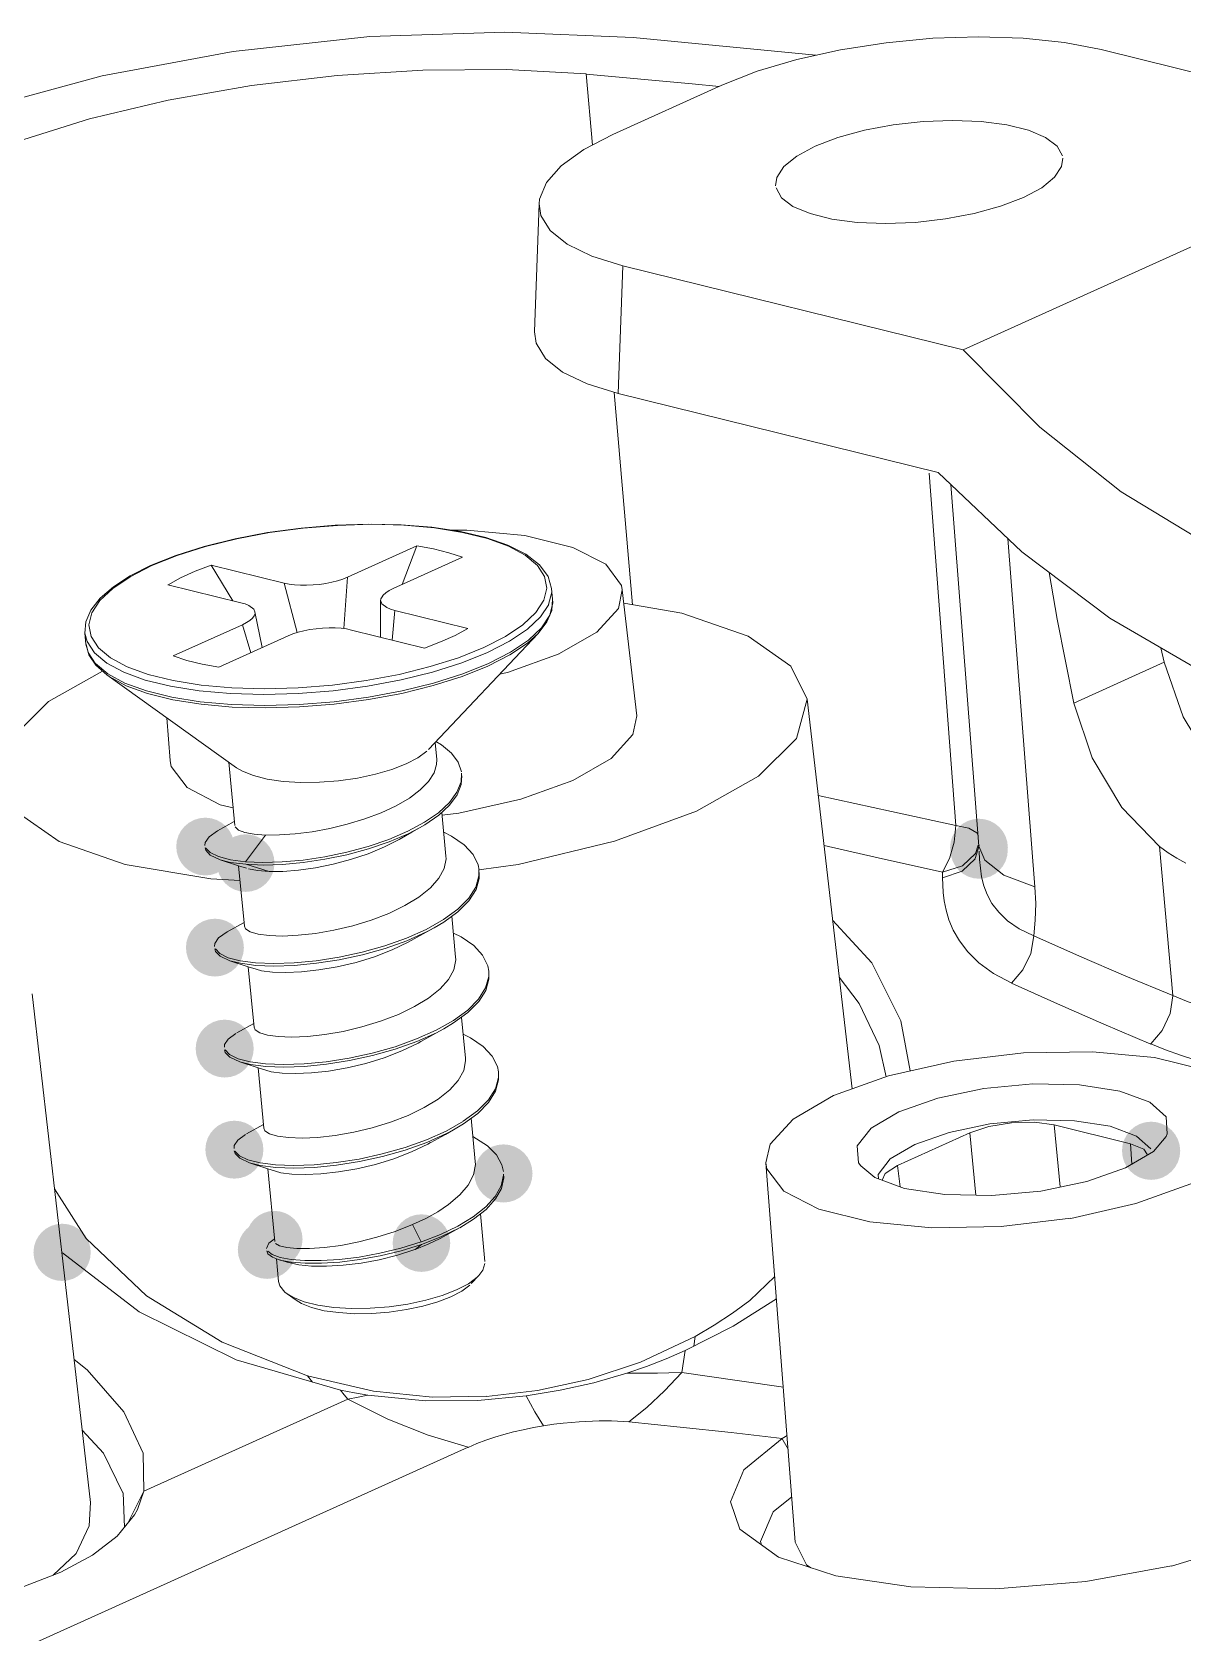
# Model space of a CAD drawing. Header units: millimetres. Extents: x 0 to 260, y 22 to 203.
# Drawn here: x 117.9 to 123.02, y 59.22 to 66.34 of the extents above; entities that cross this region are included whole.
import ezdxf

# ---------------------------------------------------------------- set-up
doc = ezdxf.new("R2010")
doc.units = ezdxf.units.MM

msp = doc.modelspace()

# ---------------------------------------------------------------- hatches: boundary and pattern name
h = msp.add_hatch(color=7)
edge = h.paths.add_edge_path()
edge.add_arc((118.669611, 62.721278), 0.128148, 0, 360)
h = msp.add_hatch(color=7)
edge = h.paths.add_edge_path()
edge.add_arc((118.670599, 62.721525), 0.128399, 0, 360)
h = msp.add_hatch(color=7)
edge = h.paths.add_edge_path()
edge.add_arc((122.109865, 62.716798), 0.128412, 0, 360)
h = msp.add_hatch(color=7)
edge = h.paths.add_edge_path()
edge.add_arc((122.110535, 62.705791), 0.127442, 0, 360)
h = msp.add_hatch(color=7)
edge = h.paths.add_edge_path()
edge.add_arc((118.850269, 62.647971), 0.12806, 0, 360)
h = msp.add_hatch(color=7)
edge = h.paths.add_edge_path()
edge.add_arc((118.71265, 62.272227), 0.12806, 0, 360)
h = msp.add_hatch(color=7)
edge = h.paths.add_edge_path()
edge.add_arc((118.713638, 62.272122), 0.128571, 0, 360)
h = msp.add_hatch(color=7)
edge = h.paths.add_edge_path()
edge.add_arc((118.755901, 61.823141), 0.128148, 0, 360)
h = msp.add_hatch(color=7)
edge = h.paths.add_edge_path()
edge.add_arc((118.757065, 61.823071), 0.128661, 0, 360)
h = msp.add_hatch(color=7)
edge = h.paths.add_edge_path()
edge.add_arc((118.798975, 61.374091), 0.12806, 0, 360)
h = msp.add_hatch(color=7)
edge = h.paths.add_edge_path()
edge.add_arc((118.800104, 61.373667), 0.128833, 0, 360)
h = msp.add_hatch(color=7)
edge = h.paths.add_edge_path()
edge.add_arc((122.875005, 61.368693), 0.129382, 0, 360)
h = msp.add_hatch(color=7)
edge = h.paths.add_edge_path()
edge.add_arc((119.99595, 61.267904), 0.129293, 0, 360)
h = msp.add_hatch(color=7)
edge = h.paths.add_edge_path()
edge.add_arc((118.977375, 60.975946), 0.125543, 0, 360)
h = msp.add_hatch(color=7)
edge = h.paths.add_edge_path()
edge.add_arc((119.63146, 60.958166), 0.12806, 0, 360)
h = msp.add_hatch(color=7)
edge = h.paths.add_edge_path()
edge.add_arc((118.034082, 60.917102), 0.127301, 0, 360)
h = msp.add_hatch(color=7)
edge = h.paths.add_edge_path()
edge.add_arc((118.943155, 60.928956), 0.12806, 0, 360)
h = msp.add_hatch(color=7)
edge = h.paths.add_edge_path()
edge.add_arc((118.945131, 60.928391), 0.129324, 0, 360)

# ---------------------------------------------------------------- linework, layer by layer
at = {"color": 7, "lineweight": 0}
for points in [[(120.572495, 66.318447), (120.002759, 66.343495), (119.401272, 66.323034), (118.7952, 66.256711), (118.211706, 66.148761), (117.676895, 66.002711), (117.21405, 65.826323)], [(121.384483, 66.240237), (120.572389, 66.318553)], [(122.65279, 66.265037), (122.489454, 66.296434), (122.306715, 66.315837), (122.109512, 66.322187), (121.904196, 66.315837), (121.697115, 66.296081), (121.493915, 66.264684), (121.300593, 66.221645), (121.123146, 66.168729), (120.966512, 66.107345)], [(122.65279, 66.265037), (124.166207, 65.891092)], [(120.363897, 66.15684), (120.010061, 66.176243), (119.637175, 66.174126), (119.256175, 66.149784), (118.875881, 66.105334), (118.506169, 66.040071), (118.156567, 65.957168), (117.835539, 65.857332), (117.552258, 65.744796)], [(120.363897, 66.15684), (120.391414, 65.840751)], [(120.9542, 66.101736), (120.834609, 66.113378), (120.364003, 66.156769)], [(120.482748, 65.888482), (120.966759, 66.107204)], [(121.381238, 65.835777), (121.482838, 65.874583), (121.600313, 65.906685), (121.728018, 65.931027), (121.861368, 65.945844), (121.99366, 65.950783), (122.119602, 65.945844), (122.233196, 65.93138), (122.329857, 65.907038), (122.405704, 65.874935), (122.456857, 65.836483), (122.481199, 65.792738)], [(120.482748, 65.888482), (120.352573, 65.820749), (120.25309, 65.748429), (120.18712, 65.674346), (120.156429, 65.59991), (120.154312, 65.579449)], [(122.039768, 64.930055), (124.166313, 65.891375)], [(121.206048, 65.660058), (121.21134, 65.6971), (121.242384, 65.745078), (121.299887, 65.791997), (121.381379, 65.835742)], [(122.48261, 65.782719), (122.477318, 65.74603), (122.446274, 65.698053), (122.388771, 65.65078), (122.307279, 65.607036)], [(122.307421, 65.607036), (122.205821, 65.568583), (122.088346, 65.536127), (121.96064, 65.512139), (121.82729, 65.496969), (121.694998, 65.492383), (121.569057, 65.496969), (121.455462, 65.511786), (121.358801, 65.535775), (121.282954, 65.567878), (121.232154, 65.606683), (121.207812, 65.650427)], [(120.154241, 65.579801), (120.134133, 65.011476)], [(120.154241, 65.579449), (120.16165, 65.527943), (120.202925, 65.460562), (120.279125, 65.399532), (120.388133, 65.346615), (120.526422, 65.303929)], [(120.526316, 65.303859), (120.506208, 64.735534)], [(120.526316, 65.303859), (122.039733, 64.929914)], [(120.506173, 64.735428), (120.367884, 64.778467), (120.258875, 64.831031), (120.182675, 64.892061), (120.1414, 64.959794), (120.133992, 65.010947)], [(122.039768, 64.930055), (122.380199, 64.58645), (122.742149, 64.298583), (123.118563, 64.071041), (123.50309, 63.908411), (123.889029, 63.813161), (124.269324, 63.787408), (124.637271, 63.8308), (125.014037, 63.954977)], [(120.487405, 64.741284), (120.569602, 63.796545)], [(120.506173, 64.735428), (121.92822, 64.384414)], [(121.888179, 64.381239), (122.007418, 62.815258)], [(125.229232, 63.392861), (125.102938, 63.34065), (124.723701, 63.235522), (124.328238, 63.199186), (123.920074, 63.232347), (123.507676, 63.3343), (123.095279, 63.503281), (122.690996, 63.737525), (122.299765, 64.032447), (121.92829, 64.38452)], [(121.984805, 64.330968), (122.109689, 62.723007)], [(118.426371, 63.970606), (118.539613, 64.015761), (118.665907, 64.055978), (118.802785, 64.090197), (118.947424, 64.117714), (119.096649, 64.137822), (119.247285, 64.150522), (119.39651, 64.155108), (119.541149, 64.152286), (119.678027, 64.140997), (119.804321, 64.1223), (119.917916, 64.095489), (120.015635, 64.061975), (120.095716, 64.021406), (120.156041, 63.974486), (120.194141, 63.922981), (120.210016, 63.869711)], [(119.908955, 63.606468), (120.004911, 63.655857), (120.082522, 63.707716), (120.140024, 63.761691), (120.175302, 63.816724), (120.188355, 63.870346), (120.179183, 63.922557), (120.146727, 63.971946), (120.092752, 64.016749), (120.018316, 64.056613), (119.92483, 64.090832), (119.814411, 64.117996), (119.68988, 64.138104), (119.553708, 64.150099), (119.408716, 64.154332), (119.258433, 64.149746), (119.106386, 64.137752), (118.955749, 64.117643), (118.810052, 64.090127), (118.672116, 64.055907), (118.545469, 64.016043), (118.432933, 63.970888)], [(120.524411, 63.863114), (120.520531, 63.88287), (120.450681, 63.976709), (120.304631, 64.05185), (120.0912, 64.104767), (119.832967, 64.129109), (119.765939, 64.12805)], [(122.238347, 64.090832), (122.358291, 62.542843)], [(119.610787, 64.058094), (119.303165, 63.9191)], [(119.813352, 64.008141), (119.50573, 63.869147)], [(119.610787, 64.058094), (119.545876, 63.88735)], [(119.813352, 64.008141), (119.753733, 64.028249), (119.685647, 64.04483), (119.610858, 64.058236)], [(118.135612, 63.67018), (118.139492, 63.72098), (118.161717, 63.773191), (118.202992, 63.825755), (118.261906, 63.876908), (118.337048, 63.925238), (118.426301, 63.970747)], [(118.432898, 63.970958), (118.336942, 63.921569), (118.259331, 63.869711), (118.201828, 63.815736), (118.16655, 63.760703), (118.153145, 63.706728), (118.16267, 63.654869), (118.195125, 63.605481), (118.2491, 63.560325), (118.323184, 63.520461), (118.417023, 63.486594), (118.527089, 63.459431), (118.651973, 63.439322), (118.788145, 63.427328), (118.933136, 63.423094), (119.083067, 63.427328), (119.235467, 63.439675), (119.386103, 63.459783), (119.5318, 63.4873), (119.669736, 63.521519), (119.796384, 63.561383), (119.90892, 63.606539)], [(118.697163, 63.973004), (118.625197, 63.945841), (118.560991, 63.916913), (118.504899, 63.885868)], [(118.697163, 63.973004), (119.021013, 63.892571)], [(118.697163, 63.973004), (118.793472, 63.814607)], [(122.531717, 63.359771), (122.456928, 63.733362), (122.421297, 63.940796)], [(118.504723, 63.885833), (118.828573, 63.805752)], [(119.021154, 63.892747), (119.043027, 63.888161), (119.067368, 63.885339), (119.093474, 63.883575), (119.120991, 63.883222), (119.149566, 63.884634), (119.177788, 63.88675), (119.20601, 63.890984), (119.233174, 63.896628), (119.258574, 63.902978), (119.28221, 63.910739), (119.303377, 63.919206)], [(119.021154, 63.892747), (119.079716, 63.672967)], [(119.303306, 63.919276), (119.287078, 63.690676)], [(119.505871, 63.869323), (119.487527, 63.860151), (119.47271, 63.850273), (119.461421, 63.840042), (119.450132, 63.819581)], [(120.196963, 63.798344), (120.210368, 63.853378), (120.210016, 63.869605)], [(120.209874, 63.869676), (120.214461, 63.820992)], [(120.242789, 63.578211), (120.411769, 63.675225), (120.507372, 63.780352), (120.524305, 63.863255)], [(120.588864, 63.302586), (120.524305, 63.862797)], [(118.891262, 63.765289), (118.88597, 63.776931), (118.864098, 63.793511), (118.84787, 63.800214), (118.82882, 63.805858)], [(119.449039, 63.652612), (119.450097, 63.817006)], [(119.450062, 63.816618), (119.456059, 63.80039), (119.477578, 63.78381), (119.493806, 63.777107), (119.513209, 63.771463)], [(119.925147, 63.584067), (120.02322, 63.634514), (120.102242, 63.687784), (120.160803, 63.742464), (120.197139, 63.798203)], [(120.10704, 63.639171), (120.165601, 63.694204), (120.201584, 63.749943), (120.21499, 63.804976), (120.214637, 63.821204)], [(120.214531, 63.821098), (120.210651, 63.771709), (120.189484, 63.720557), (120.14962, 63.668698)], [(121.346595, 63.377022), (121.273923, 63.523777), (121.083423, 63.657127), (120.788501, 63.759433), (120.531326, 63.803177)], [(118.835981, 63.708068), (118.854326, 63.717241), (118.869142, 63.727118), (118.880431, 63.736996), (118.888192, 63.747227), (118.89172, 63.75781)], [(118.923329, 63.606116), (118.891226, 63.765571)], [(119.513103, 63.771462), (119.501109, 63.639876)], [(119.513103, 63.771462), (119.836953, 63.691382)], [(118.135612, 63.67018), (118.140198, 63.621849)], [(118.135612, 63.67018), (118.144784, 63.633491)], [(118.835981, 63.708068), (118.528359, 63.569074)], [(119.038546, 63.658115), (118.730924, 63.518768)], [(118.835981, 63.708068), (118.87267, 63.583185)], [(119.320698, 63.684326), (119.298826, 63.688913), (119.274484, 63.692088), (119.248379, 63.693851), (119.220862, 63.694204), (119.192287, 63.692793), (119.164065, 63.690324), (119.135843, 63.686443), (119.108679, 63.680799), (119.082926, 63.674449), (119.059643, 63.666687), (119.038476, 63.658221)], [(119.320698, 63.684326), (119.644548, 63.604246)], [(119.644724, 63.604387), (119.716691, 63.631198), (119.780897, 63.660479), (119.836988, 63.691523)], [(120.149761, 63.668804), (119.662222, 63.153396)], [(119.926876, 63.523424), (120.024243, 63.573519), (120.103265, 63.626436), (120.149832, 63.668769)], [(118.140233, 63.621955), (118.149405, 63.585266)], [(118.232731, 63.484513), (118.184048, 63.527905), (118.153356, 63.574119), (118.140304, 63.622096)], [(118.14489, 63.633315), (118.177698, 63.582867), (118.232731, 63.537359), (118.308579, 63.496437), (118.403829, 63.461865), (118.516365, 63.434348), (118.643718, 63.413887), (118.782359, 63.40154), (118.930173, 63.397306), (119.083279, 63.40154), (119.238501, 63.41424), (119.391959, 63.434701), (119.540831, 63.46257), (119.681237, 63.497143), (119.810354, 63.538065), (119.925006, 63.583926)], [(118.149546, 63.58509), (118.182355, 63.534643)], [(119.929804, 63.535842), (120.027876, 63.586289), (120.106899, 63.639206)], [(119.978382, 63.487582), (120.013659, 63.495343), (120.242965, 63.578246)], [(122.932543, 63.540993), (122.918784, 63.605551)], [(118.213293, 63.501729), (117.973757, 63.366615), (117.805482, 63.199751)], [(118.182284, 63.534784), (118.237317, 63.488923)], [(118.232731, 63.484513), (118.243667, 63.477105), (118.319515, 63.436182), (118.414059, 63.401963), (118.52589, 63.374446), (118.652184, 63.354338), (118.790473, 63.341991), (118.937581, 63.337757), (119.089629, 63.342344), (119.243792, 63.354691), (119.396545, 63.374799), (119.544359, 63.402669), (119.684059, 63.437241), (119.812823, 63.47781), (119.92677, 63.523319)], [(118.237212, 63.488958), (118.313059, 63.448036), (118.408662, 63.413464), (118.521198, 63.385594), (118.648198, 63.365133), (118.787192, 63.353139), (118.935006, 63.349258), (119.087759, 63.353139), (119.242981, 63.365486), (119.396439, 63.385947), (119.545312, 63.414169), (119.685717, 63.448741), (119.814834, 63.489664), (119.929839, 63.535877)], [(118.5285, 63.56925), (118.58812, 63.548789), (118.656206, 63.532561), (118.730995, 63.518803)], [(122.932543, 63.540993), (122.531787, 63.359665)], [(122.932543, 63.540993), (123.017209, 63.297929), (123.151265, 63.078148), (123.320951, 62.90564)], [(118.232731, 63.484513), (118.809523, 63.071763)], [(120.854294, 62.879182), (121.130166, 63.034404), (121.298088, 63.201621), (121.346771, 63.376951)], [(121.545738, 61.643436), (121.346771, 63.376986)], [(122.531717, 63.359771), (122.613208, 63.115296), (122.744794, 62.89481), (122.912717, 62.721243)], [(118.514566, 63.103478), (118.499749, 63.293272)], [(120.588864, 63.302586), (120.571578, 63.21933), (120.475269, 63.113144), (120.304525, 63.015072)], [(119.563056, 63.089014), (119.615268, 63.116531), (119.654779, 63.146164)], [(119.691926, 63.184758), (119.699334, 63.108558)], [(119.695207, 63.188215), (119.721312, 63.173398), (119.765057, 63.136709), (119.79469, 63.096846), (119.809154, 63.053807)], [(118.793966, 62.893646), (118.736816, 62.907757), (118.589707, 62.983604), (118.519152, 63.078148), (118.514566, 63.103196)], [(118.774492, 63.096563), (118.801303, 62.815752)], [(119.563056, 63.089014), (119.499204, 63.064319), (119.426531, 63.0428), (119.346804, 63.025867), (119.263195, 63.014225), (119.178529, 63.007875), (119.095626, 63.006817), (119.017309, 63.01105), (118.946048, 63.021633), (118.884665, 63.036803), (118.835276, 63.056206), (118.809523, 63.071728)], [(119.699158, 63.108628), (119.698805, 63.086756), (119.687516, 63.048656), (119.663175, 63.010909), (119.62578, 62.973162), (119.577803, 62.937178)], [(117.756481, 63.032146), (117.829859, 62.877629), (118.020359, 62.743927), (118.314929, 62.641974), (118.694518, 62.577416), (118.825045, 62.571066)], [(119.810777, 63.036626), (119.808308, 62.997821), (119.790316, 62.951607), (119.756802, 62.905746), (119.708119, 62.860943), (119.64603, 62.818257), (119.623452, 62.805204)], [(119.809754, 63.047986), (119.807284, 63.008827), (119.789293, 62.962966), (119.755779, 62.917105), (119.707096, 62.87195), (119.644654, 62.829264)], [(120.304454, 63.014931), (120.072679, 62.931675), (119.797865, 62.869586), (119.723076, 62.860767)], [(119.577697, 62.937072), (119.519136, 62.903206), (119.452813, 62.872161), (119.379436, 62.844292), (119.301824, 62.821009), (119.223508, 62.801959), (119.145897, 62.787495), (119.070402, 62.77797), (119.000199, 62.773031), (118.938463, 62.772678)], [(121.395702, 62.949138), (121.721668, 62.877876), (122.007418, 62.815082)], [(119.721736, 62.873326), (119.740433, 62.679298)], [(119.88673, 62.618408), (120.061355, 62.642397), (120.489627, 62.745056), (120.854399, 62.879111)], [(118.669082, 62.726923), (118.670493, 62.739976), (118.687074, 62.76467), (118.724821, 62.791481)], [(118.799645, 62.833038), (118.724856, 62.791411)], [(118.93864, 62.772749), (118.887134, 62.776629), (118.846918, 62.78439), (118.818695, 62.794974), (118.803879, 62.808732)], [(119.644724, 62.829228), (119.570641, 62.789717), (119.48668, 62.753381), (119.395311, 62.722337), (119.299355, 62.696231), (119.201636, 62.67577), (119.104974, 62.661306), (119.012194, 62.652839), (118.926469, 62.65037), (118.849916, 62.653545)], [(119.623346, 62.805134), (119.571841, 62.778322), (119.487527, 62.742339), (119.396157, 62.710942), (119.300202, 62.684836), (119.202482, 62.664728), (119.105821, 62.650264), (119.013393, 62.641797), (118.927316, 62.638975), (118.850763, 62.642503)], [(119.5324, 62.753452), (119.588492, 62.785554), (119.623417, 62.804957)], [(122.007383, 62.815117), (121.999622, 62.741034), (121.978808, 62.668362), (121.948116, 62.607331)], [(122.007383, 62.815117), (122.06418, 62.80277)], [(122.064216, 62.802699), (122.099846, 62.782944), (122.105843, 62.772008)], [(118.849775, 62.653545), (118.938675, 62.772784)], [(118.954338, 62.610118), (119.015722, 62.610824), (119.085572, 62.616468), (119.161066, 62.627051), (119.238677, 62.642926), (119.316288, 62.663387), (119.393899, 62.689493), (119.467277, 62.720185), (119.532541, 62.753346)], [(119.730344, 62.785131), (119.765621, 62.767845), (119.82136, 62.729392), (119.861224, 62.686353), (119.883096, 62.639787), (119.88733, 62.617209)], [(121.421349, 62.7259), (121.648538, 62.674747), (121.948046, 62.607366)], [(122.093496, 62.667656), (122.110077, 62.726923)], [(122.094343, 62.69041), (122.105984, 62.728157)], [(122.135512, 62.660777), (122.109406, 62.723219)], [(123.029027, 62.648042), (122.989164, 62.669208), (122.950358, 62.69355), (122.912611, 62.721419)], [(122.912752, 62.721419), (122.972019, 62.05855)], [(118.737098, 62.662858), (118.692648, 62.683672), (118.672892, 62.704839), (118.67007, 62.715422)], [(118.781901, 62.662506), (118.728631, 62.676617), (118.691589, 62.694961), (118.671834, 62.716128)], [(118.737098, 62.662858), (118.818589, 62.6364)], [(118.850798, 62.642503), (118.783065, 62.651322), (118.737204, 62.662964)], [(118.849775, 62.653545), (118.782042, 62.662364)], [(119.740504, 62.679368), (119.740856, 62.666668), (119.732743, 62.623629), (119.709106, 62.580238), (119.671006, 62.537552), (119.619854, 62.496277)], [(121.94794, 62.582213), (122.035076, 62.611847), (122.093637, 62.667586)], [(121.948116, 62.607366), (122.035958, 62.635589), (122.094519, 62.690269)], [(122.110712, 62.701099), (122.112476, 62.664058)], [(122.112617, 62.663881), (122.116144, 62.625781), (122.121789, 62.586623), (122.131667, 62.547465), (122.146483, 62.507954), (122.16765, 62.468442), (122.197636, 62.429637), (122.237147, 62.39189), (122.288653, 62.356259), (122.353917, 62.323804)], [(122.358432, 62.542949), (122.220496, 62.594455), (122.135477, 62.660777)], [(118.818589, 62.636329), (118.844695, 62.366807)], [(118.818589, 62.636329), (118.853162, 62.624688)], [(118.954338, 62.610118), (118.850974, 62.642574)], [(118.954338, 62.610118), (118.90248, 62.614351), (118.861911, 62.622112)], [(119.888459, 62.605991), (119.888459, 62.579885), (119.873995, 62.530143), (119.842597, 62.480402), (119.793914, 62.431718), (119.730414, 62.385152), (119.687728, 62.360104)], [(119.887259, 62.61735), (119.887259, 62.591244), (119.873148, 62.54115), (119.841398, 62.491761), (119.792715, 62.443078), (119.729215, 62.396511)], [(121.94794, 62.582213), (121.948646, 62.551169), (121.951115, 62.516949), (121.955701, 62.479555), (121.963815, 62.439338), (121.976515, 62.395947), (121.995565, 62.350086), (122.022729, 62.302108), (122.060123, 62.253424), (122.109512, 62.204741), (122.173718, 62.157469), (122.255209, 62.113372)], [(121.948116, 62.607366), (121.948116, 62.595019), (121.948116, 62.582319)], [(122.358432, 62.542949), (122.36196, 62.467807), (122.360196, 62.394782), (122.353846, 62.323874)], [(119.619924, 62.496453), (119.557483, 62.458706), (119.486221, 62.424134), (119.407905, 62.394148), (119.325708, 62.3691), (119.242452, 62.349345), (119.160608, 62.335234), (119.083702, 62.326767), (119.013852, 62.323239), (118.95388, 62.325356), (118.905196, 62.331706), (118.869919, 62.342289), (118.849458, 62.355695), (118.844519, 62.366984)], [(118.842861, 62.384129), (118.768072, 62.342501)], [(119.729285, 62.396546), (119.65238, 62.353155), (119.564891, 62.314349), (119.468935, 62.28013), (119.368041, 62.251907), (119.26503, 62.22933), (119.163077, 62.213455), (119.065358, 62.204282), (118.974694, 62.201107), (118.893908, 62.204282), (118.825821, 62.213102)], [(119.766151, 62.411363), (119.783437, 62.230388)], [(121.459413, 62.394465), (121.633333, 62.205023), (121.763155, 61.946437), (121.804077, 61.723482)], [(118.712121, 62.277696), (118.713532, 62.290396), (118.72976, 62.31509), (118.76786, 62.342607)], [(119.687799, 62.360034), (119.653579, 62.342042), (119.56609, 62.302884), (119.470135, 62.268664), (119.36924, 62.240442), (119.266229, 62.218217), (119.164276, 62.202342), (119.066204, 62.192817), (118.97554, 62.190348), (118.895107, 62.19317), (118.827021, 62.202342), (118.780101, 62.213631)], [(119.586163, 62.303166), (119.573111, 62.295758), (119.501497, 62.261538), (119.42318, 62.231552), (119.340983, 62.206505), (119.257374, 62.186749), (119.175883, 62.172638), (119.098624, 62.163819), (119.028774, 62.160997), (118.968802, 62.162761), (118.920472, 62.169111), (118.89613, 62.175813)], [(119.586163, 62.303166), (119.652133, 62.340208), (119.687763, 62.359963)], [(119.773383, 62.335904), (119.807955, 62.319676), (119.863694, 62.280871), (119.903558, 62.237832), (119.926135, 62.191618), (119.930369, 62.167982)], [(122.255068, 62.113336), (122.30481, 62.172603), (122.339735, 62.246686), (122.353846, 62.323945)], [(122.353776, 62.323839), (122.557328, 62.233881), (122.763351, 62.145333), (122.971842, 62.05855)], [(118.780172, 62.213596), (118.736075, 62.23441), (118.716319, 62.255576), (118.713144, 62.266512)], [(118.825998, 62.213243), (118.772376, 62.227354), (118.735334, 62.245346), (118.715226, 62.266512)], [(119.783543, 62.230494), (119.783895, 62.217088), (119.775781, 62.174049), (119.751793, 62.130658), (119.714045, 62.088324), (119.663245, 62.047402)], [(118.780172, 62.213596), (118.861664, 62.187137)], [(118.86184, 62.187067), (118.887593, 61.917545)], [(118.86184, 62.187067), (118.896059, 62.175778)], [(119.931533, 62.157116), (119.931533, 62.131716), (119.917774, 62.081622), (119.886377, 62.032233), (119.838047, 61.983549), (119.774547, 61.936983), (119.730802, 61.910877)], [(119.930474, 62.168123), (119.930474, 62.143076), (119.916363, 62.092981), (119.885319, 62.043239), (119.836988, 61.994556), (119.773488, 61.947989)], [(121.488376, 62.141241), (121.577629, 62.023413), (121.665824, 61.837147), (121.696868, 61.697799)], [(122.255068, 62.113336), (122.458974, 62.021967), (122.665349, 61.931656), (122.874193, 61.843461)], [(118.160059, 59.805147), (117.900415, 62.066452)], [(119.663139, 62.047543), (119.601051, 62.009796), (119.528731, 61.974871), (119.449003, 61.944532), (119.366101, 61.919485), (119.283903, 61.899729), (119.202059, 61.885618), (119.124448, 61.877152), (119.054245, 61.874329), (118.994978, 61.876446), (118.947353, 61.882796), (118.912428, 61.893379), (118.89232, 61.907138), (118.887734, 61.917721)], [(122.874158, 61.843603), (122.924605, 61.903222), (122.959178, 61.979422), (122.971878, 62.058444)], [(122.971983, 62.058585), (123.031956, 62.034596), (123.093692, 62.012019), (123.156839, 61.991557), (123.22175, 61.97286), (123.288425, 61.955574), (123.357217, 61.940052)], [(119.773559, 61.947989), (119.697006, 61.904951), (119.609517, 61.865792), (119.513914, 61.831573), (119.41302, 61.802998), (119.309656, 61.78042), (119.207703, 61.764545), (119.109984, 61.75502), (119.018967, 61.752198), (118.938181, 61.755373), (118.870095, 61.764192)], [(119.809401, 61.962101), (119.826687, 61.781126)], [(118.755372, 61.828786), (118.75643, 61.84078), (118.772658, 61.865475), (118.806524, 61.890875)], [(118.885935, 61.934901), (118.811146, 61.893274)], [(119.730837, 61.910771), (119.698029, 61.893485), (119.61054, 61.854327), (119.514937, 61.820108), (119.414043, 61.791885), (119.311032, 61.76966), (119.208726, 61.753432), (119.111007, 61.743908), (119.01999, 61.741085), (118.939204, 61.743908), (118.871118, 61.75308), (118.823493, 61.764721)], [(119.629202, 61.854292), (119.695172, 61.890981), (119.730802, 61.910736)], [(119.816633, 61.886994), (119.850147, 61.871119), (119.906239, 61.832314), (119.946455, 61.789275), (119.969033, 61.743061), (119.973619, 61.719072)], [(118.823422, 61.764721), (118.779678, 61.78483), (118.75957, 61.805996), (118.756395, 61.817285)], [(118.870095, 61.764016), (118.816473, 61.777774), (118.778726, 61.796119), (118.758617, 61.817285)], [(118.939169, 61.72648), (118.963511, 61.72013), (119.012194, 61.71378), (119.072166, 61.711664), (119.142016, 61.714839), (119.218569, 61.723305), (119.300766, 61.737769), (119.384022, 61.757525), (119.466219, 61.782572), (119.544183, 61.812558), (119.616149, 61.84713), (119.629202, 61.854186)], [(121.463576, 61.613803), (121.708051, 61.701645), (121.998034, 61.767261), (122.307068, 61.803597), (122.615043, 61.809242), (122.890209, 61.782784), (123.117751, 61.726692)], [(122.874158, 61.843603), (122.938716, 61.818202), (123.005039, 61.794214), (123.073125, 61.772341), (123.142975, 61.75188), (123.214941, 61.733536), (123.288672, 61.717308)], [(118.823422, 61.764721), (118.904914, 61.73791)], [(118.904879, 61.73784), (118.930632, 61.46867)], [(118.904879, 61.73784), (118.939098, 61.726551)], [(119.826617, 61.781231), (119.827322, 61.769237), (119.819208, 61.725493), (119.795219, 61.681748), (119.757119, 61.639062), (119.706319, 61.59814)], [(119.974572, 61.707854), (119.974572, 61.683512), (119.961166, 61.633418), (119.930122, 61.583676), (119.881791, 61.534993), (119.818997, 61.488426), (119.774194, 61.461967)], [(119.973549, 61.719213), (119.973549, 61.694519), (119.960143, 61.644777), (119.929099, 61.594682), (119.880768, 61.546352), (119.817621, 61.499785)], [(122.941327, 61.431558), (122.946971, 61.443905), (122.941327, 61.5194), (122.868655, 61.585016), (122.736363, 61.6337), (122.557152, 61.661569), (122.34866, 61.665803), (122.131349, 61.645341), (121.926385, 61.602655), (121.753877, 61.541978)], [(119.706214, 61.598316), (119.644125, 61.560569), (119.572158, 61.525997), (119.493841, 61.496011), (119.412702, 61.471316), (119.330153, 61.451561), (119.247603, 61.437097), (119.169639, 61.428277), (119.100494, 61.425102), (119.040875, 61.427219), (118.991839, 61.433216), (118.956208, 61.444152), (118.935747, 61.457911), (118.930808, 61.468847)], [(121.162974, 61.314789), (121.181671, 61.398044), (121.283271, 61.509875), (121.463541, 61.613944)], [(119.852475, 61.513226), (119.87082, 61.320962)], [(121.753806, 61.542154), (121.630334, 61.469129), (121.568951, 61.391165), (121.574242, 61.315671), (121.58412, 61.301207)], [(118.798446, 61.379559), (118.799504, 61.391553), (118.815379, 61.416247), (118.848893, 61.441295)], [(118.929185, 61.485992), (118.854396, 61.444364)], [(119.774088, 61.461897), (119.742338, 61.444964), (119.655202, 61.405805), (119.559599, 61.371586), (119.458352, 61.343011), (119.355341, 61.320786), (119.253388, 61.304558), (119.155669, 61.29468), (119.064652, 61.291858), (118.983513, 61.29468), (118.915074, 61.303853), (118.866391, 61.315494)], [(119.817656, 61.499785), (119.741456, 61.456394), (119.653967, 61.417235), (119.558364, 61.383016), (119.45747, 61.354441), (119.354459, 61.33151), (119.252153, 61.315988), (119.154434, 61.30611), (119.063417, 61.302935), (118.982631, 61.30611), (118.913839, 61.31493)], [(119.672453, 61.405029), (119.738422, 61.441718), (119.774053, 61.461826)], [(122.069543, 61.448774), (121.747456, 61.303429)], [(122.874511, 61.376772), (122.810305, 61.434274), (122.693183, 61.477666), (122.535139, 61.502361), (122.350636, 61.505888), (122.158725, 61.487897), (121.977397, 61.450502), (121.824644, 61.39688)], [(122.069543, 61.448774), (122.153856, 61.476643), (122.254751, 61.493224), (122.356704, 61.495693), (122.444193, 61.484051)], [(122.069543, 61.448774), (122.096001, 61.170785)], [(122.444369, 61.483946), (122.470827, 61.208073)], [(122.783388, 61.400231), (122.444369, 61.48384)], [(118.866461, 61.315459), (118.823423, 61.335567), (118.802961, 61.356734), (118.799434, 61.368376)], [(118.914016, 61.314789), (118.860041, 61.328547), (118.822294, 61.346539), (118.801832, 61.367705)], [(118.982384, 61.277571), (119.006726, 61.270868), (119.055409, 61.264518), (119.114676, 61.262754), (119.184173, 61.265929), (119.262137, 61.274396), (119.344687, 61.288507), (119.427237, 61.308262), (119.508376, 61.332957), (119.587398, 61.363296), (119.659717, 61.398221), (119.672417, 61.404923)], [(119.860201, 61.431558), (119.925112, 61.390636), (119.965329, 61.350066), (119.989318, 61.305969), (119.995668, 61.276336)], [(121.824785, 61.396774), (121.715777, 61.332216), (121.661449, 61.263424), (121.66286, 61.244374)], [(122.761657, 61.293057), (122.885129, 61.366082)], [(122.783388, 61.400231), (122.789738, 61.309568)], [(122.783388, 61.400231), (122.843008, 61.37589)], [(122.842972, 61.375749), (122.859553, 61.351407)], [(122.884988, 61.366118), (122.941433, 61.431734)], [(118.866461, 61.315459), (118.947953, 61.289001)], [(119.87089, 61.321315), (119.871243, 61.307557), (119.863129, 61.262401), (119.839493, 61.21654), (119.801746, 61.17209), (119.751299, 61.129404)], [(121.293361, 59.628052), (121.162833, 61.315036)], [(122.208572, 61.031579), (121.900597, 61.025934), (121.625078, 61.052392), (121.397536, 61.108484), (121.242314, 61.188565), (121.167525, 61.288754), (121.162939, 61.314859)], [(121.583979, 61.301348), (121.646774, 61.250195)], [(121.679053, 61.238624), (121.692458, 61.267904), (121.747492, 61.303535)], [(121.747598, 61.303394), (121.759239, 61.208497)], [(118.948129, 61.28893), (118.979174, 60.964727)], [(118.948129, 61.28893), (118.982349, 61.277641)], [(119.996797, 61.265153), (119.997149, 61.248572), (119.987272, 61.2013), (119.960813, 61.154381), (119.918833, 61.108167), (119.862741, 61.064069), (119.801358, 61.025969)], [(119.996303, 61.259649), (119.986425, 61.212377), (119.959614, 61.165105), (119.917633, 61.119244), (119.861894, 61.075147)], [(121.646844, 61.250336), (121.779136, 61.2013)], [(122.384079, 61.189729), (122.589396, 61.232415), (122.761551, 61.293093)], [(117.999863, 61.199713), (118.140621, 60.978874), (118.409438, 60.723815), (118.744929, 60.517087), (119.125577, 60.368215)], [(121.779136, 61.201441), (121.958347, 61.173572), (122.166839, 61.169338), (122.38415, 61.189799)], [(123.051923, 61.221408), (122.807448, 61.133567), (122.517464, 61.068303)], [(119.751334, 61.129439), (119.703709, 61.097336), (119.650439, 61.067703), (119.592231, 61.040186)], [(119.893292, 61.087741), (119.913753, 60.876074)], [(119.592196, 61.040186), (119.514585, 61.009495), (119.433799, 60.984095), (119.35266, 60.963281), (119.273637, 60.948111), (119.20026, 60.938234), (119.133938, 60.933647), (119.077493, 60.933647), (119.032338, 60.938234), (119.000588, 60.945995), (118.982596, 60.956931)], [(119.630931, 60.963704), (119.592125, 61.040257)], [(119.793738, 61.034013), (119.716127, 60.996618), (119.631107, 60.96381)], [(119.801287, 61.026075), (119.716973, 60.985506), (119.631954, 60.952697)], [(119.727733, 60.985753), (119.801111, 61.025969)], [(119.861753, 61.075006), (119.793667, 61.034083)], [(122.517429, 61.068444), (122.208749, 61.031755)], [(118.942626, 60.934424), (118.952857, 60.957707)], [(118.952786, 60.957848), (118.976422, 60.975487)], [(119.631989, 60.952697), (119.54062, 60.924475), (119.447839, 60.901545), (119.356117, 60.884964), (119.267922, 60.873675), (119.186784, 60.868736), (119.114111, 60.868736), (119.052728, 60.873322), (119.004045, 60.882847), (118.991697, 60.886375)], [(119.630931, 60.963704), (119.539561, 60.935482), (119.446781, 60.912904), (119.354706, 60.896324), (119.266864, 60.885035), (119.185725, 60.880096), (119.113053, 60.880096), (119.05167, 60.884682), (119.002986, 60.894207)], [(119.60285, 60.929943), (119.661411, 60.952874), (119.715033, 60.978979), (119.727733, 60.985682)], [(119.60285, 60.929943), (119.63213, 60.952521)], [(119.271944, 60.303974), (118.807336, 60.439441), (118.376241, 60.652166), (118.036164, 60.91428)], [(118.991698, 60.886199), (118.96912, 60.895371), (118.948659, 60.910893), (118.94372, 60.923241)], [(119.002916, 60.894136), (118.967991, 60.906836), (118.947882, 60.922359)], [(118.986547, 60.888633), (118.996072, 60.788091)], [(118.991698, 60.886199), (119.034031, 60.872793)], [(119.034066, 60.872758), (119.085924, 60.861116), (119.142722, 60.855825), (119.209749, 60.855119), (119.283833, 60.859705), (119.362855, 60.869583), (119.443994, 60.8844), (119.52478, 60.904861), (119.602744, 60.929908)], [(119.886906, 60.81455), (119.904192, 60.837128), (119.913718, 60.867466)], [(119.840057, 60.777684), (119.879569, 60.806965)], [(119.852969, 60.778707), (119.886836, 60.814691)], [(121.091819, 60.703284), (121.201886, 60.810175)], [(118.996178, 60.788021), (119.002175, 60.76756), (119.023694, 60.740749), (119.033925, 60.732635)], [(119.034066, 60.732564), (119.059819, 60.717395)], [(119.074389, 60.703954), (119.034172, 60.732529)], [(119.059748, 60.717395), (119.10949, 60.697286), (119.170873, 60.682117), (119.242134, 60.672239), (119.320451, 60.667653), (119.403354, 60.668359), (119.488021, 60.675061), (119.571629, 60.687056), (119.651004, 60.703989), (119.724029, 60.724803), (119.787529, 60.74985)], [(119.762376, 60.719794), (119.810354, 60.744841), (119.845984, 60.771652)], [(119.787705, 60.74978), (119.839916, 60.777649)], [(119.074389, 60.703954), (119.097672, 60.689843), (119.14318, 60.671851), (119.199272, 60.65774), (119.264183, 60.648921), (119.335797, 60.644334), (119.411291, 60.645393), (119.48855, 60.65139), (119.565102, 60.662326), (119.637775, 60.677848), (119.704097, 60.696898), (119.762305, 60.719829)], [(120.848085, 60.543405), (120.932046, 60.593146), (121.013538, 60.646063), (121.091854, 60.703213)], [(121.209647, 60.710163), (121.01703, 60.588807)], [(121.016889, 60.588878), (120.803811, 60.480222)], [(120.605056, 60.428364), (120.84812, 60.543369)], [(120.848085, 60.543405), (120.841735, 60.49966)], [(120.718721, 60.443181), (120.632291, 60.410019), (120.544802, 60.379681)], [(120.803317, 60.480046), (120.718651, 60.443357)], [(120.803635, 60.480046), (120.788818, 60.382679)], [(118.087034, 60.440076), (118.145948, 60.394215), (118.308931, 60.207596)], [(120.544766, 60.379786), (120.397658, 60.337453), (120.248433, 60.303939), (120.097091, 60.278892)], [(120.372681, 60.352199), (120.605162, 60.428399)], [(120.68048, 60.380457), (120.544661, 60.379751)], [(120.788994, 60.382538), (120.712089, 60.300694), (120.633419, 60.227669), (120.553692, 60.163463)], [(120.788994, 60.382538), (120.730786, 60.381127), (120.680339, 60.380421)], [(121.240162, 60.317062), (121.045076, 60.34599), (120.788959, 60.382679)], [(119.125541, 60.368074), (119.418347, 60.300341)], [(119.125541, 60.368074), (119.147414, 60.340205)], [(119.333292, 60.291909), (119.271909, 60.303904)], [(119.271944, 60.303974), (119.288172, 60.283866), (119.3044, 60.264111)], [(119.418382, 60.3002), (119.680849, 60.273741), (119.920738, 60.276916)], [(119.920667, 60.276775), (120.147151, 60.302881)], [(120.147186, 60.302951), (120.372611, 60.35234)], [(119.304329, 60.264005), (118.39769, 59.85443)], [(119.393406, 60.281608), (119.349661, 60.273494), (119.304506, 60.263969)], [(119.304506, 60.264005), (119.482306, 60.174752), (119.661164, 60.103491), (119.838964, 60.050221)], [(119.393406, 60.281608), (119.333433, 60.291839)], [(120.097056, 60.278821), (119.882567, 60.258007), (119.649028, 60.256596), (119.393617, 60.281644)], [(120.097056, 60.278821), (120.136214, 60.20756), (120.174314, 60.145471)], [(118.308896, 60.207525), (118.393916, 60.024786), (118.397443, 59.854394)], [(120.553551, 60.163428), (120.529209, 60.165544), (120.503103, 60.166956), (120.476292, 60.167661), (120.449128, 60.168014), (120.420906, 60.167661), (120.391978, 60.166956), (120.362698, 60.165544), (120.332006, 60.163781), (120.298492, 60.160958), (120.261451, 60.157078), (120.220528, 60.152492), (120.174314, 60.145436)], [(121.234271, 60.09005), (121.008846, 60.11545), (120.782009, 60.140144), (120.553409, 60.163428)], [(118.123194, 60.125857), (118.217738, 60.023551)], [(120.17442, 60.145507), (120.129265, 60.137746), (120.083756, 60.128221), (120.040365, 60.118343), (119.998384, 60.107054), (119.957815, 60.094707), (119.917951, 60.081301), (119.878087, 60.066484), (119.838929, 60.049904)], [(121.234271, 60.09005), (121.06529, 59.95035), (121.004612, 59.807475), (121.047298, 59.686472)], [(121.261329, 60.042143), (121.234165, 60.090121)], [(121.234271, 60.09005), (121.256496, 60.103103)], [(119.839034, 60.05008), (109.018282, 55.160228)], [(118.217597, 60.023551), (118.304733, 59.847868)], [(117.993654, 59.481649), (118.095959, 59.577605), (118.154873, 59.701077), (118.160165, 59.804088)], [(118.304769, 59.847868), (118.310766, 59.694762)], [(118.397584, 59.854394), (118.328087, 59.716106)], [(118.397584, 59.854394), (118.369009, 59.773961)], [(121.277697, 59.8303), (121.1955, 59.762919), (121.137997, 59.631686), (121.142936, 59.616869)], [(118.369009, 59.774137), (118.355604, 59.750149), (118.278698, 59.655251)], [(121.047404, 59.686613), (121.218854, 59.56173)], [(118.278557, 59.655287), (118.168843, 59.570267), (118.029143, 59.495478)], [(121.293361, 59.628052), (121.34275, 59.527158), (121.362505, 59.514458)], [(122.965633, 59.522289), (123.300419, 59.623537)], [(121.218784, 59.561554), (121.473842, 59.477945), (121.80757, 59.429262), (122.185042, 59.420795), (122.584739, 59.452898), (122.965739, 59.522395)], [(118.029143, 59.495408), (117.863338, 59.431908)]]:
    msp.add_lwpolyline(points, dxfattribs=at)

doc.saveas('drawing.dxf')
